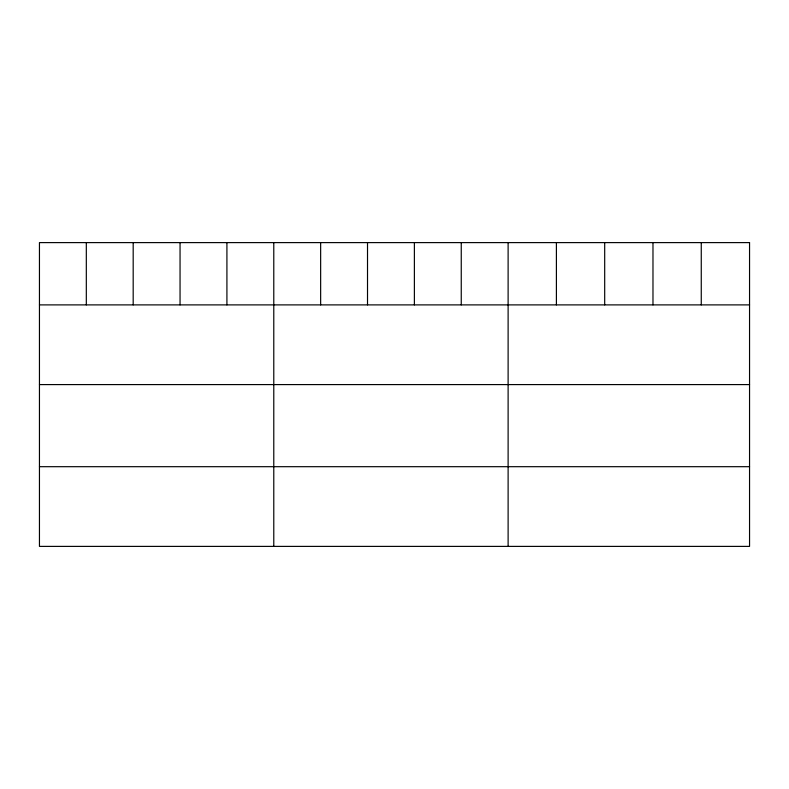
<?xml version="1.0" encoding="UTF-8"?>
<svg xmlns="http://www.w3.org/2000/svg" width="789" height="789" viewBox="0 0 789 789"><rect width="100%" height="100%" fill="white"/><g stroke="black" fill="none" stroke-linecap="round" stroke-linejoin="round"><path stroke-width="1.18" d="M39.45 304.889L749.55 304.889M39.45 384.588L749.55 384.588M39.45 466.693L749.55 466.693M701.263 242.608L701.263 304.889M652.976 242.608L652.976 304.889M604.69 242.608L604.69 304.889M556.403 242.608L556.403 304.889M508.116 242.608L508.116 546.392M461.249 242.608L461.249 304.889M414.383 242.608L414.383 304.889M367.516 242.608L367.516 304.889M320.65 242.608L320.65 304.889M273.783 242.608L273.783 546.392M226.916 242.608L226.916 304.889M180.05 242.608L180.05 304.889M133.183 242.608L133.183 304.889M86.317 242.608L86.317 304.889M749.55 242.608L39.45 242.608L39.45 546.392L749.55 546.392L749.55 242.608"/></g></svg>
